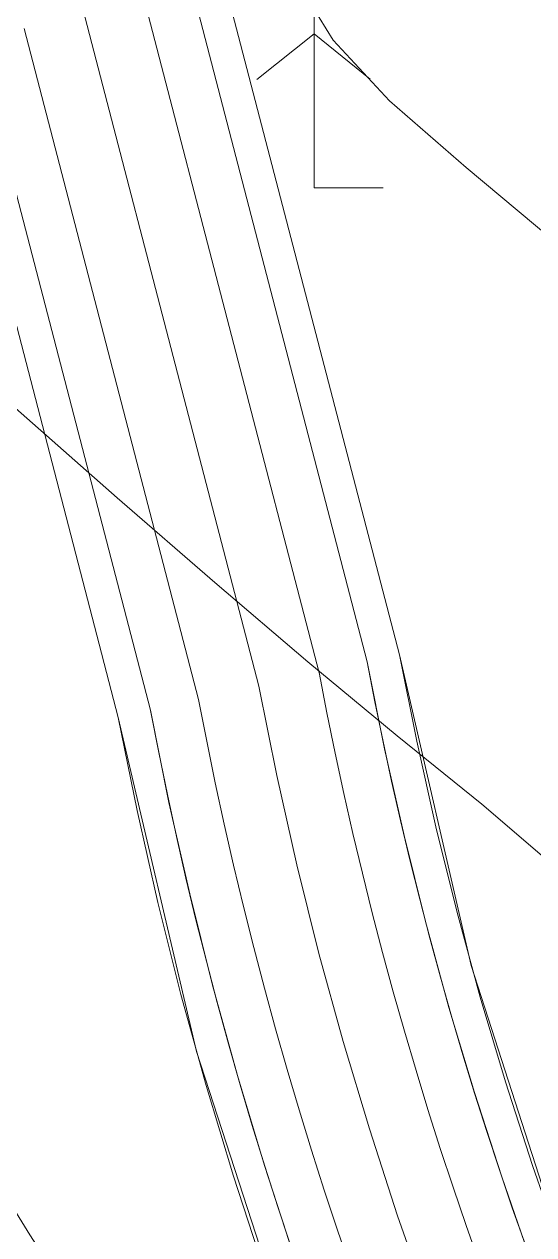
# Model space of a CAD drawing. Header units: metres. Extents: x 532950 to 537618, y 1849954 to 1853119.
# Drawn here: x 534419.4 to 534450.4, y 1851407.7 to 1851481.4 of the extents above; entities that cross this region are included whole.
import ezdxf

# ---------------------------------------------------------------- set-up
doc = ezdxf.new("R2010")
doc.units = ezdxf.units.M
doc.header["$LTSCALE"] = 3.1
for name, color, linetype, lineweight in [('11', 7, 'Continuous', 13), ('12', 7, 'Continuous', 13), ('29', 7, 'Continuous', 13), ('52', 7, 'Continuous', 13), ('53', 7, 'Continuous', 13), ('55', 7, 'Continuous', 13), ('58', 7, 'Continuous', 13)]:
    doc.layers.add(name, color=color, linetype=linetype, lineweight=lineweight)

msp = doc.modelspace()

# ---------------------------------------------------------------- linework, layer by layer
at = {"layer": '11'}
msp.add_lwpolyline([(534418.67, 1851498.81), (534433.65, 1851441.1), (534434.75, 1851435.66), (534435.97, 1851430.23), (534437.31, 1851424.84), (534438.78, 1851419.48), (534440.38, 1851414.16), (534442.09, 1851408.87), (534443.93, 1851403.63)], dxfattribs=at)
at = {"layer": '12'}
for points in [[(534476.05, 1851404.12), (534454.42, 1851451.68), (534450.82, 1851517.88), (534437.7, 1851504.39), (534436.39, 1851502.93), (534435.21, 1851501.35), (534434.17, 1851499.69), (534433.28, 1851497.94), (534432.53, 1851496.12), (534431.95, 1851494.24), (534431.53, 1851492.32), (534431.27, 1851490.37), (534431.18, 1851488.41), (534431.26, 1851486.44), (534431.51, 1851484.49), (534431.92, 1851482.57), (534442.2, 1851443.01), (534446.57, 1851424.1), (534452.52, 1851405.62)], [(534431.92, 1851482.57), (534442.2, 1851443.01), (534443.25, 1851437.76), (534444.41, 1851432.53), (534445.71, 1851427.33), (534447.12, 1851422.17), (534448.65, 1851417.03), (534450.3, 1851411.94), (534452.06, 1851406.88)]]:
    msp.add_lwpolyline(points, dxfattribs=at)
at = {"layer": '29'}
for points in [[(534491.88, 1851311.58), (534477.9, 1851327.07), (534465.26, 1851343.68), (534454.07, 1851361.29), (534444.39, 1851379.78), (534436.31, 1851399.02), (534429.86, 1851418.87), (534425.11, 1851439.19), (534416.18, 1851473.56)], [(534425.11, 1851439.19), (534416.18, 1851473.56)], [(534433.9, 1851405.8), (534432.11, 1851411.28), (534430.45, 1851416.79), (534428.92, 1851422.34), (534427.52, 1851427.93), (534426.25, 1851433.54), (534425.11, 1851439.19)]]:
    msp.add_lwpolyline(points, dxfattribs=at)
at = {"layer": '52'}
for p, q in [((534426.37, 1851484.08), (534437.32, 1851441.92)), ((534419.39, 1851481.11), (534429.99, 1851440.28))]:
    msp.add_line(p, q, dxfattribs=at)
for radius, start, end in [(235.681, 190.65476, 229.2302), (243.181, 190.71548, 229.27671)]:
    msp.add_arc((534668.933, 1851485.499), radius, start, end, dxfattribs=at)
at = {"layer": '53'}
for p, q in [((534429.99, 1851482.07), (534440.24, 1851442.58)), ((534418.12, 1851474.07), (534427.06, 1851439.63))]:
    msp.add_line(p, q, dxfattribs=at)
for radius, start, end in [(232.681, 190.62966, 229.21113), (246.181, 190.73898, 229.29486)]:
    msp.add_arc((534668.933, 1851485.499), radius, start, end, dxfattribs=at)
at = {"layer": '55'}
for p, q in [((534437.02, 1851489.09), (534437.02, 1851471.42)), ((534433.54, 1851478.02), (534437.02, 1851480.8)), ((534440.43, 1851478.03), (534437.02, 1851480.8)), ((534437.02, 1851471.42), (534441.22, 1851471.42))]:
    msp.add_line(p, q, dxfattribs=at)
for points in [[(534430.75, 1851519.75), (534431.92, 1851517.39), (534432.74, 1851514.24), (534433.2, 1851510.31), (534433.3, 1851505.58), (534433.05, 1851500.07), (534433.05, 1851494.41), (534433.91, 1851489.24), (534435.61, 1851484.57), (534438.17, 1851480.4), (534441.59, 1851476.72), (534446.26, 1851472.67), (534452.59, 1851467.37), (534460.59, 1851460.81), (534470.25, 1851453.01), (534481.57, 1851443.95), (534492.68, 1851434.96), (534501.74, 1851427.36), (534508.72, 1851421.16), (534513.64, 1851416.34), (534516.49, 1851412.91), (534518.45, 1851410.2), (534520.68, 1851407.52)], [(534441.22, 1851471.42), (534437.02, 1851471.42), (534437.02, 1851489.09)], [(534433.54, 1851478.02), (534437.02, 1851480.8), (534440.43, 1851478.03)], [(534565.04, 1851346.4), (534555.75, 1851350.11), (534545, 1851354.05), (534533.95, 1851358.29), (534523.76, 1851362.87), (534514.41, 1851367.79), (534505.92, 1851373.06), (534498.28, 1851378.68), (534491.39, 1851384.5), (534485.11, 1851390.4), (534479.46, 1851396.37), (534474.43, 1851402.4), (534470.03, 1851408.51), (534465.84, 1851414.45), (534461.47, 1851419.95), (534456.91, 1851425.03), (534452.16, 1851429.68), (534447.22, 1851433.91), (534442.06, 1851438.08), (534436.64, 1851442.58), (534430.97, 1851447.4), (534425.04, 1851452.55), (534418.85, 1851458.02)], [(534417.34, 1851411.57), (534419.73, 1851407.71), (534422.86, 1851402.91), (534426.71, 1851397.16), (534430.66, 1851391.33), (534434.05, 1851386.27), (534436.91, 1851381.98), (534439.21, 1851378.46), (534440.97, 1851375.71), (534442.89, 1851373.06), (534445.68, 1851369.84), (534449.33, 1851366.05), (534453.85, 1851361.68), (534459.24, 1851356.75), (534465.19, 1851351.56), (534471.4, 1851346.44), (534477.88, 1851341.38), (534484.63, 1851336.39), (534491.64, 1851331.47), (534498.98, 1851326.73), (534506.73, 1851322.28), (534514.87, 1851318.12), (534523.42, 1851314.26), (534532.36, 1851310.69)]]:
    msp.add_lwpolyline(points, dxfattribs=at)
at = {"layer": '58'}
for points in [[(534429.99, 1851482.07), (534440.24, 1851442.58), (534441.3, 1851437.28), (534442.48, 1851432.01), (534443.79, 1851426.77), (534445.21, 1851421.55), (534446.76, 1851416.38), (534448.42, 1851411.24), (534450.2, 1851406.14)], [(534427.06, 1851439.63), (534418.12, 1851474.07)], [(534435.77, 1851406.5), (534434, 1851411.94), (534432.36, 1851417.41), (534430.84, 1851422.91), (534429.45, 1851428.46), (534428.19, 1851434.03), (534427.06, 1851439.63)]]:
    msp.add_lwpolyline(points, dxfattribs=at)

doc.saveas('drawing.dxf')
